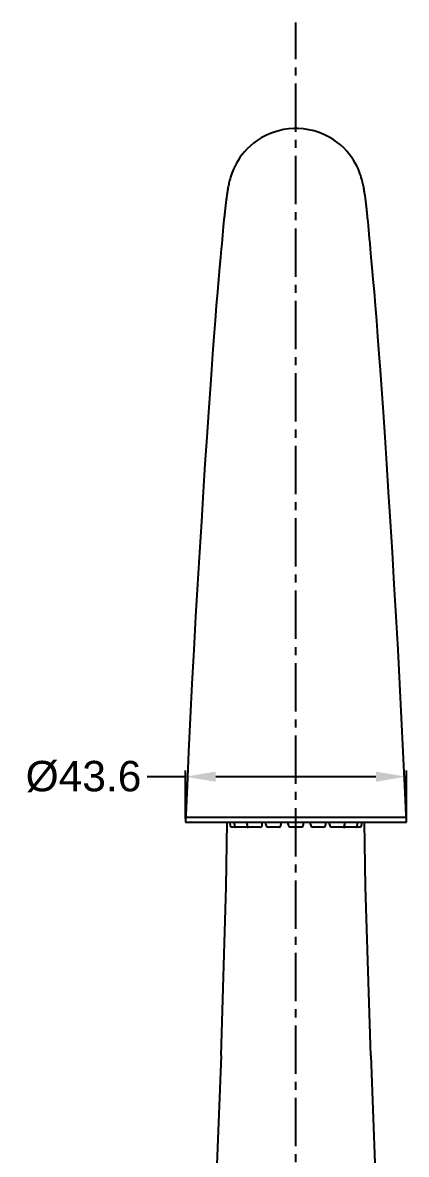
# Model space of a CAD drawing. Header units: millimetres. Extents: x 6330 to 7158, y 1153 to 2324.
# Drawn here: x 6473.6 to 6549.3, y 1776 to 1999.2 of the extents above; entities that cross this region are included whole.
import ezdxf

# ---------------------------------------------------------------- set-up
doc = ezdxf.new("R2010")
doc.units = ezdxf.units.MM
doc.linetypes.add('CENTER2', pattern=[28.575, 19.05, -3.175, 3.175, -3.175])
doc.layers.add('CENTER', color=1, linetype='CENTER2')
doc.layers.add('DIM', color=3, linetype='Continuous', lineweight=9)
doc.styles.get("Standard").update_dxf_attribs({"font": 'arial.ttf'})
doc.dimstyles.new('사본(2) STANDARD', dxfattribs={"dimscale": 0, "dimtxt": 4, "dimasz": 4, "dimexe": 1.25, "dimexo": 0.625, "dimgap": 1.5, "dimtad": 3, "dimtih": 1, "dimtoh": 1, "dimdec": 1, "dimzin": 9, "dimdsep": 46, "dimtxsty": 'Standard', "dimcen": 2.5, "dimclrd": 3, "dimclre": 3, "dimclrt": 4, "dimadec": 0, "dimazin": 0, "dimtfac": 1, "dimtdec": 1, "dimtmove": 0, "dimatfit": 3, "dimfxl": 1.25, "dimtfill": 1, "dimtolj": 1, "dimtzin": 0, "dimarcsym": 0})

# ---------------------------------------------------------------- blocks, each defined once
blk = doc.blocks.new('*D24')
at = {"layer": 'Defpoints', "color": 0, "transparency": 16777216}
for p in [(6549.34, 1850.49), (6505.74, 1841.53), (6549.34, 1841.53)]:
    blk.add_point(p, dxfattribs=at)
at = {"layer": 'DIM', "color": 3, "lineweight": -2, "transparency": 16777216}
for p, q in [((6505.74, 1850.49), (6498.18, 1850.49)), ((6505.74, 1842.15), (6505.74, 1851.74)), ((6543.34, 1850.49), (6511.74, 1850.49)), ((6549.34, 1842.15), (6549.34, 1851.74))]:
    blk.add_line(p, q, dxfattribs=at)
at = {"layer": 'DIM', "color": 3, "transparency": 16777216}
for points in [[(6511.74, 1851.49), (6511.74, 1849.49), (6505.74, 1850.49)], [(6543.34, 1851.49), (6543.34, 1849.49), (6549.34, 1850.49)]]:
    blk.add_solid(points, dxfattribs=at)
at = {"layer": 'DIM', "color": 4, "transparency": 16777216, "insert": (6485.63, 1850.49), "char_height": 6, "attachment_point": 5, "bg_fill": 3, "box_fill_scale": 1.1, "bg_fill_color": 256, "bg_fill_true_color": 13158600, "bg_fill_transparency": 0}
blk.add_mtext('\\A1;%%C43.6', dxfattribs=at)

msp = doc.modelspace()

# ---------------------------------------------------------------- linework, layer by layer
at = {"color": 7, "linetype": 'Continuous'}
for p, q in [((6513.28, 1959.65), (6513.21, 1958.89)), ((6513.35, 1960.38), (6513.28, 1959.65)), ((6541.85, 1959.17), (6541.77, 1959.96)), ((6513.06, 1957.28), (6512.98, 1956.43)), ((6513.13, 1958.1), (6513.06, 1957.28)), ((6513.21, 1958.89), (6513.13, 1958.1)), ((6541.93, 1958.35), (6541.85, 1959.17)), ((6542.01, 1957.49), (6541.93, 1958.35)), ((6542.09, 1956.59), (6542.01, 1957.49)), ((6512.9, 1955.56), (6512.81, 1954.5)), ((6512.98, 1956.43), (6512.9, 1955.56)), ((6542.17, 1955.66), (6542.09, 1956.59)), ((6542.27, 1954.49), (6542.17, 1955.66)), ((6510.87, 1930.69), (6510.6, 1926.91)), ((6549.34, 1841.53), (6549.02, 1848.7)), ((6505.74, 1841.53), (6549.34, 1841.53)), ((6505.78, 1842.53), (6549.3, 1842.53)), ((6513.81, 1828.77), (6513.99, 1841.53)), ((6514.54, 1841.03), (6514.54, 1841.53)), ((6515.41, 1841.03), (6515.41, 1841.53)), ((6517.91, 1841.03), (6517.91, 1841.53)), ((6520.91, 1841.03), (6520.91, 1841.53)), ((6521.64, 1841.03), (6521.64, 1841.53)), ((6524.64, 1841.03), (6524.64, 1841.53)), ((6526.04, 1841.03), (6526.04, 1841.53)), ((6529.04, 1841.03), (6529.04, 1841.53)), ((6530.44, 1841.03), (6530.44, 1841.53)), ((6533.44, 1841.03), (6533.44, 1841.53)), ((6534.18, 1841.03), (6534.18, 1841.53)), ((6537.18, 1841.03), (6537.18, 1841.53)), ((6539.67, 1841.03), (6539.67, 1841.53)), ((6540.55, 1841.03), (6540.55, 1841.53)), ((6541.27, 1828.77), (6541.1, 1841.53)), ((6517.91, 1840.53), (6515.04, 1840.53)), ((6520.41, 1840.53), (6518.41, 1840.53)), ((6524.14, 1840.53), (6522.14, 1840.53)), ((6528.54, 1840.53), (6526.54, 1840.53)), ((6532.94, 1840.53), (6530.94, 1840.53)), ((6536.68, 1840.53), (6534.68, 1840.53)), ((6540.05, 1840.53), (6537.17, 1840.53)), ((6512.79, 1795.51), (6513.81, 1828.77)), ((6542.3, 1795.51), (6541.27, 1828.77)), ((6512.79, 1795.51), (6510.03, 1725.48)), ((6542.3, 1795.51), (6545.05, 1725.48))]:
    msp.add_line(p, q, dxfattribs=at)
for points in [[(6527.54, 1978.29), (6527.11, 1978.28), (6526.11, 1978.21), (6525.12, 1978.08), (6524.16, 1977.87), (6523.23, 1977.6), (6522.33, 1977.26), (6521.48, 1976.87), (6520.67, 1976.43), (6519.91, 1975.95), (6519.2, 1975.43), (6518.55, 1974.88), (6517.95, 1974.31), (6517.42, 1973.73), (6516.94, 1973.15), (6516.51, 1972.57), (6516.14, 1972), (6515.81, 1971.44), (6515.53, 1970.91), (6515.29, 1970.41), (6515.09, 1969.94), (6514.92, 1969.5), (6514.78, 1969.1), (6514.66, 1968.73), (6514.56, 1968.39), (6514.47, 1968.08), (6514.4, 1967.8), (6514.33, 1967.53), (6514.28, 1967.28), (6514.23, 1967.04), (6514.18, 1966.81), (6514.14, 1966.58), (6514.1, 1966.36), (6514.06, 1966.14), (6514.02, 1965.91), (6513.99, 1965.69), (6513.95, 1965.47), (6513.92, 1965.24), (6513.89, 1965.01), (6513.85, 1964.77), (6513.82, 1964.53), (6513.79, 1964.29), (6513.76, 1964.04), (6513.72, 1963.78), (6513.69, 1963.51), (6513.66, 1963.23), (6513.63, 1962.95), (6513.59, 1962.66), (6513.56, 1962.36), (6513.53, 1962.05), (6513.49, 1961.73), (6513.46, 1961.41), (6513.42, 1961.07), (6513.35, 1960.38)], [(6541.77, 1959.96), (6541.73, 1960.34), (6541.69, 1960.71), (6541.66, 1961.07), (6541.62, 1961.42), (6541.59, 1961.76), (6541.55, 1962.09), (6541.51, 1962.41), (6541.48, 1962.72), (6541.45, 1963.02), (6541.41, 1963.31), (6541.38, 1963.59), (6541.35, 1963.87), (6541.31, 1964.13), (6541.28, 1964.39), (6541.25, 1964.64), (6541.21, 1964.88), (6541.18, 1965.12), (6541.15, 1965.36), (6541.11, 1965.59), (6541.08, 1965.81), (6541.04, 1966.04), (6541, 1966.26), (6540.96, 1966.49), (6540.92, 1966.71), (6540.87, 1966.95), (6540.82, 1967.19), (6540.77, 1967.44), (6540.71, 1967.71), (6540.63, 1968), (6540.55, 1968.32), (6540.45, 1968.66), (6540.33, 1969.03), (6540.18, 1969.45), (6540.01, 1969.9), (6539.8, 1970.39), (6539.55, 1970.91), (6539.26, 1971.47), (6538.92, 1972.04), (6538.52, 1972.64), (6538.07, 1973.24), (6537.56, 1973.85), (6536.98, 1974.47), (6536.32, 1975.07), (6535.6, 1975.64), (6534.82, 1976.19), (6533.97, 1976.68), (6533.07, 1977.13), (6532.12, 1977.51), (6531.12, 1977.82), (6530.1, 1978.05), (6529.07, 1978.21), (6528.01, 1978.28), (6527.54, 1978.29)], [(6512.81, 1954.5), (6512.67, 1952.94), (6512.48, 1950.89), (6512.28, 1948.62), (6512.06, 1946.12), (6511.83, 1943.39), (6511.6, 1940.44), (6511.35, 1937.28), (6511.1, 1933.88), (6510.87, 1930.69)], [(6544.21, 1930.68), (6543.98, 1933.88), (6543.73, 1937.28), (6543.48, 1940.44), (6543.25, 1943.39), (6543.02, 1946.12), (6542.8, 1948.62), (6542.6, 1950.89), (6542.41, 1952.94), (6542.28, 1954.5)], [(6549.02, 1848.7), (6548.72, 1855.4), (6548.4, 1862.08), (6548.06, 1868.79), (6547.7, 1875.49), (6547.34, 1882.05), (6546.96, 1888.48), (6546.58, 1894.77), (6546.21, 1900.82), (6545.84, 1906.63), (6545.48, 1912.19), (6545.13, 1917.44), (6544.8, 1922.34), (6544.49, 1926.91), (6544.21, 1930.68)], [(6510.6, 1926.91), (6510.28, 1922.34), (6509.95, 1917.44), (6509.6, 1912.19), (6509.24, 1906.63), (6508.88, 1900.82), (6508.5, 1894.77), (6508.12, 1888.48), (6507.74, 1882.05), (6507.38, 1875.49), (6507.02, 1868.79), (6506.68, 1862.08), (6506.36, 1855.4), (6506.06, 1848.7), (6505.74, 1841.53)]]:
    msp.add_lwpolyline(points, dxfattribs=at)
for centre, start, end in [((6515.04, 1841.03), 180, 270), ((6515.91, 1841.03), 180, 270), ((6518.41, 1841.03), 180, 270), ((6517.91, 1841.03), 270, 299.5452), ((6520.41, 1841.03), 270, 0), ((6522.14, 1841.03), 180, 270), ((6524.14, 1841.03), 270, 0), ((6526.54, 1841.03), 180, 270), ((6528.54, 1841.03), 270, 0), ((6530.94, 1841.03), 180, 270), ((6532.94, 1841.03), 270, 0), ((6534.68, 1841.03), 180, 270), ((6536.68, 1841.03), 270, 0), ((6537.17, 1841.03), 240.4548, 270), ((6539.17, 1841.03), 270, 0), ((6540.05, 1841.03), 270, 0)]:
    msp.add_arc(centre, 0.5, start, end, dxfattribs=at)
at = {"layer": 'CENTER', "color": 1, "linetype": 'CENTER2', "ltscale": 0.5}
msp.add_line((6527.54, 1563.32), (6527.54, 1999.18), dxfattribs=at)

# ---------------------------------------------------------------- next in the draw order: dimensions: what is measured, and where the dimension line sits
at = {"layer": 'DIM'}
dim = msp.add_linear_dim(base=(6549.34, 1850.49), p1=(6505.74, 1841.53), p2=(6549.34, 1841.53), text='%%C<>', dimstyle='사본(2) STANDARD', override={"dimscale": 1, "dimtxt": 6, "dimasz": 6, "dimtad": 0}, dxfattribs=at)
dim.commit()
dim.dimension.update_dxf_attribs({"geometry": '*D24', "text_midpoint": (6485.63, 1850.49), "dimtype": 160})

doc.saveas('drawing.dxf')
